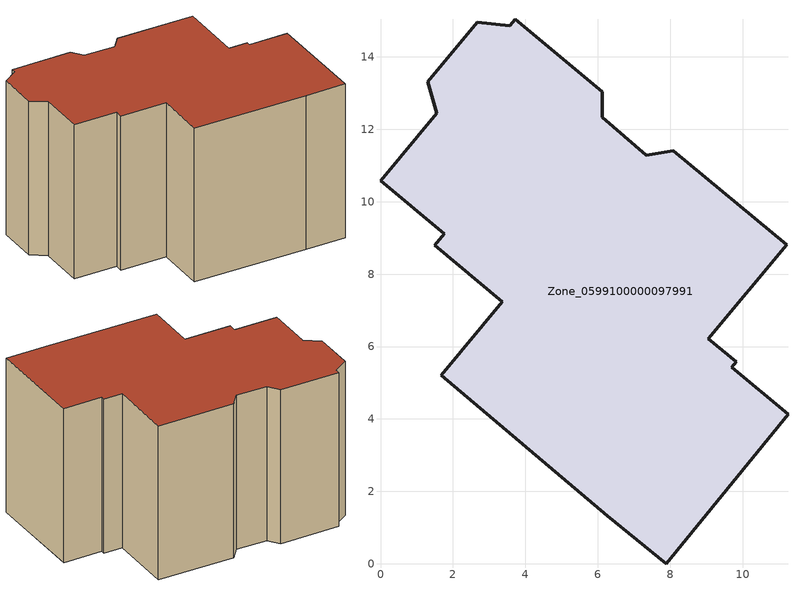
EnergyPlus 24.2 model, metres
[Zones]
Zone_0599100000097991
 floor ground (C_G): 3.72,15.04 6.13,13.04 6.12,12.33 7.34,11.28 8.09,11.41 11.22,8.81 9.05,6.21 9.82,5.58 9.7,5.43 11.26,4.13 7.89,0 6.27,1.32 1.68,5.21 3.37,7.24 1.5,8.8 1.76,9.11 0,10.58 1.55,12.45 1.3,13.31 2.67,14.96 3.57,14.86 z0
 wall outside (C_F): 3.57,14.86 2.67,14.96 1.3,13.31 1.55,12.45 0,10.58 1.76,9.11 1.5,8.8 3.37,7.24 1.68,5.21 6.27,1.32 7.89,0 11.26,4.13 9.7,5.43 9.82,5.58 9.05,6.21 11.22,8.81 8.09,11.41 7.34,11.28 6.12,12.33 6.13,13.04 3.72,15.04 3.57,14.86 z0:8.38
 roof outside (C_R): 6.13,13.04 3.72,15.04 3.57,14.86 2.67,14.96 1.3,13.31 1.55,12.45 0,10.58 1.76,9.11 1.5,8.8 3.37,7.24 1.68,5.21 6.27,1.32 7.89,0 11.26,4.13 9.7,5.43 9.82,5.58 9.05,6.21 11.22,8.81 8.09,11.41 7.34,11.28 6.12,12.33 z8.38
[BUILDING]
Pand.0599100000097991: North Axis=0; Terrain=City; Loads Convergence Tolerance Value=0.04; Temperature Convergence Tolerance Value=0.4; Solar Distribution=FullExterior; Maximum Number of Warmup Days=25; Minimum Number of Warmup Days=1
[Site:Location]
Rotterdam.The.Hague.AP_ZH_NLD Design_Conditions: Latitude=51.96; Longitude=4.45; Time Zone=1; Elevation=-4.5
[SITE:GROUNDTEMPERATURE:BUILDINGSURFACE]
18, 18, 18, 18, 18, 18, 18, 18, 18, 18, 18, 18
[MATERIAL] Thermal Absorptance=0.9; Solar Absorptance=0.7; Visible Absorptance=0.7
Name | Roughness | Thickness | Conductivity | Density | Specific Heat
G.TC.1946 | MediumSmooth | 0.15 | 1 | 540 | 1210
F.TC.1946 | Rough | 0.3 | 0.857143 | 1920 | 840
R.TC.1946 | MediumRough | 0.2 | 0.909091 | 1500 | 1000
[CONSTRUCTION]
C_G: G.TC.1946
C_F: F.TC.1946
C_R: R.TC.1946
[ZONE]
Zone_0599100000097991: Type=1; Multiplier=1; Ceiling Height=Autocalculate; Volume=Autocalculate; Floor Area=autocalculate; Part of Total Floor Area=Yes
[ZONEINFILTRATION:DESIGNFLOWRATE]
Infil_Zone_0599100000097991: Zone or ZoneList or Space or SpaceList=Zone_0599100000097991; Schedule=AlwaysOn; Design Flow Rate Calculation Method=Flow/Area; Flow Rate per Floor Area=0.003; Constant Term Coefficient=1; Temperature Term Coefficient=0; Velocity Term Coefficient=0; Velocity Squared Term Coefficient=0
[HVACTEMPLATE:ZONE:IDEALLOADSAIRSYSTEM]
Zone_0599100000097991: Maximum Heating Supply Air Temperature=50; Minimum Cooling Supply Air Temperature=13; Maximum Heating Supply Air Humidity Ratio=0.0156; Minimum Cooling Supply Air Humidity Ratio=0.0077; Heating Limit=NoLimit; Cooling Limit=NoLimit; Dehumidification Control Type=ConstantSensibleHeatRatio; Cooling Sensible Heat Ratio=0.7; Dehumidification Setpoint=60; Humidification Control Type=None; Humidification Setpoint=30; Outdoor Air Method=None; Outdoor Air Flow Rate per Person=0.00944; Outdoor Air Flow Rate per Zone Floor Area=0; Outdoor Air Flow Rate per Zone=0; Demand Controlled Ventilation Type=None; Outdoor Air Economizer Type=NoEconomizer; Heat Recovery Type=None; Sensible Heat Recovery Effectiveness=0.7; Latent Heat Recovery Effectiveness=0.65
[ZONECONTROL:THERMOSTAT]
ThermostatControl_Zone_0599100000097991: Zone or ZoneList=Zone_0599100000097991; Control Type Schedule=DualSetpointControlType; Control 1=Thermostat_Zone_0599100000097991; Temperature Difference Between Cutout And Setpoint=0
[THERMOSTATSETPOINT:DUALSETPOINT]
Thermostat_Zone_0599100000097991: Heating Setpoint Temperature Schedule=HeatingSetpoint_Zone_0599100000097991; Cooling Setpoint Temperature Schedule=CoolingSetpoint_Zone_0599100000097991
[SCHEDULE:COMPACT]
HeatingSetpoint_Zone_0599100000097991: Through: 12/31, For: AllDays, Until: 24:00, 21
CoolingSetpoint_Zone_0599100000097991: Through: 12/31, For: AllDays, Until: 24:00, 24
DualSetpointControlType: Through: 12/31, For: AllDays, Until: 24:00, 4
AlwaysOn: Through: 12/31, For: AllDays, Until: 24:00, 1
